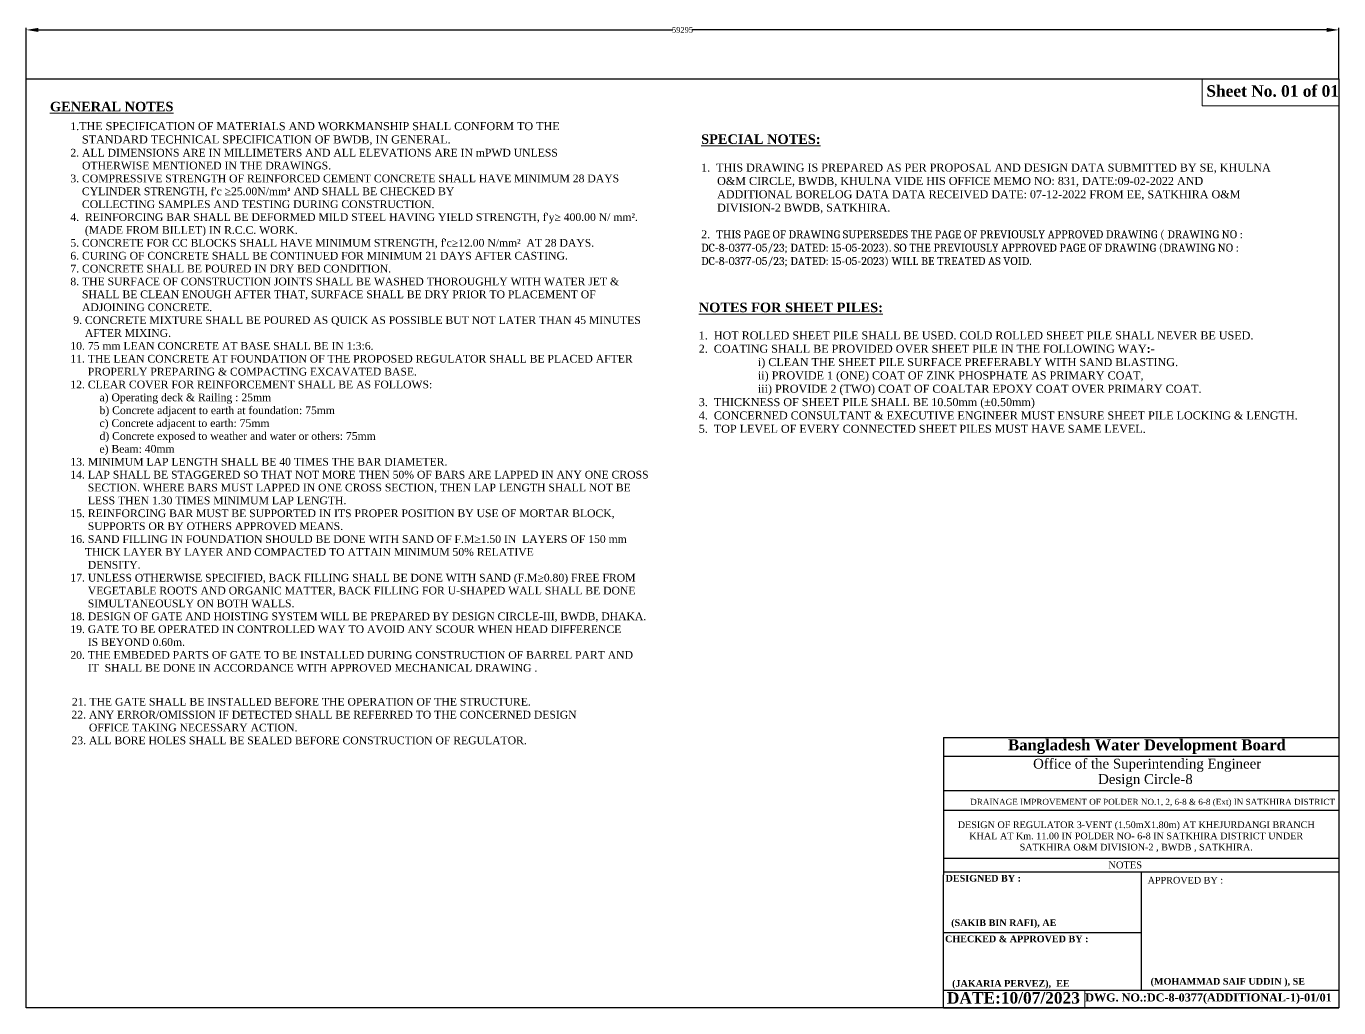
# Model space of a CAD drawing. Extents: x -119161 to 3778985, y -718511 to -30958.
# Drawn here: x 2720800 to 2780095, y -710186 to -665876 of the extents above; entities that cross this region are included whole.
import ezdxf

# ---------------------------------------------------------------- set-up
doc = ezdxf.new("R2010")
doc.units = 0
doc.header["$MEASUREMENT"] = 0
doc.layers.get('0').update_dxf_attribs({"linetype": 'CONTINUOUS'})
doc.layers.get('DEFPOINTS').update_dxf_attribs({"linetype": 'CONTINUOUS'})
doc.layers.add('Left Bank Profile', color=7, linetype='CONTINUOUS', lineweight=25)
doc.layers.add('LINE', color=7, linetype='CONTINUOUS')
doc.styles.add('Arial-200', font='arial.ttf')
doc.styles.add('Arial-25', font='arial.ttf')
doc.styles.get("Standard").update_dxf_attribs({"font": 'times.ttf', "height": 250})
doc.dimstyles.new('3', dxfattribs={"dimtxt": 225, "dimasz": 350, "dimexe": 100, "dimexo": 25, "dimgap": 9, "dimtad": 0, "dimdec": 0, "dimzin": 0, "dimdsep": 46, "dimtxsty": 'Standard', "dimcen": 0, "dimclrt": 256, "dimadec": 0, "dimazin": 0, "dimtfac": 1, "dimtdec": 0, "dimtofl": 0, "dimtmove": 2, "dimatfit": 3, "dimfxl": 1, "dimtolj": 1, "dimtzin": 0, "dimarcsym": 0})

# ---------------------------------------------------------------- blocks, each defined once
blk = doc.blocks.new('*D293')
at = {"layer": 'DEFPOINTS', "color": 0, "lineweight": -2}
for p in [(2720800, -666040), (2720800, -668256), (2780095, -668256)]:
    blk.add_point(p, dxfattribs=at)
at = {"layer": 'LINE', "color": 0, "lineweight": -2}
for p, q in [((2720800, -668231), (2720800, -665940)), ((2721350, -666040), (2750007, -666040)), ((2779545, -666040), (2750888, -666040)), ((2780095, -668231), (2780095, -665940))]:
    blk.add_line(p, q, dxfattribs=at)
for points in [[(2721350, -665948), (2721350, -666132), (2720800, -666040)], [(2779545, -665948), (2779545, -666132), (2780095, -666040)]]:
    blk.add_solid(points, dxfattribs=at)
at = {"layer": 'LINE', "insert": (2750447, -666040), "char_height": 250, "attachment_point": 5}
blk.add_mtext('\\A1;59295', dxfattribs=at)

msp = doc.modelspace()

# ---------------------------------------------------------------- linework, layer by layer
at = {"layer": 'Left Bank Profile'}
msp.add_lwpolyline([(2762237.1, -710185.8), (2780095, -710185.8)], dxfattribs=at)
msp.add_lwpolyline([(2762237.1, -710185.8), (2780095, -710185.8)], dxfattribs=at)
at = {"layer": 'LINE'}
for p, q in [((2762237.1, -697980.7), (2780095, -697980.7)), ((2762237.1, -697980.7), (2762237.1, -704192.9)), ((2762237.1, -698827.4), (2780095, -698827.4)), ((2762237.1, -700373.8), (2780095, -700373.8)), ((2762237.1, -701270.6), (2780095, -701270.6)), ((2762237.1, -703437.5), (2780095, -703437.5)), ((2762237.1, -704050.9), (2780095, -704050.9)), ((2762237.1, -710185.8), (2762237.1, -704192.9)), ((2771166, -704050.9), (2771166, -709393.3)), ((2762237.1, -706786.2), (2771166, -706786.2)), ((2762237.1, -709393.3), (2780095, -709393.3)), ((2765587.7, -709393.3), (2780095, -709393.3)), ((2765587.7, -709393.3), (2780095, -709393.3)), ((2765587.7, -709393.3), (2780095, -709393.3))]:
    msp.add_line(p, q, dxfattribs=at)
at = {"layer": 'LINE', "lineweight": 9}
msp.add_line((2780095, -697980.7), (2780095, -710185.8), dxfattribs=at)
at = {"layer": 'LINE', "color": 7, "lineweight": 9}
for p, q in [((2768619.6, -709393.3), (2768619.6, -710185.8)), ((2780095, -710185.8), (2762831.3, -710185.8)), ((2776410.9, -710185.8), (2777618.3, -710185.8))]:
    msp.add_line(p, q, dxfattribs=at)
at = {"layer": 'LINE'}
msp.add_lwpolyline([(2780095, -710185.8), (2720799.9, -710185.8), (2720799.9, -668255.7), (2780095, -668255.7)], close=True, dxfattribs=at)
at = {"layer": 'LINE', "lineweight": 9}
msp.add_lwpolyline([(2780095, -668255.7), (2773926.4, -668255.7), (2773926.4, -669465.7), (2780095, -669465.7)], close=True, dxfattribs=at)

# ---------------------------------------------------------------- texts
at = {"color": 0, "linetype": 'ByBlock', "lineweight": -2, "insert": (2769688.2, -703898.6), "char_height": 311.978, "width": 16819.965, "attachment_point": 7, "style": 'Arial-200'}
msp.add_mtext('{\\fTimes New Roman|b0|i0|c0|p18;\\C7;NOTES}', dxfattribs=at)
at = {"layer": 'LINE', "color": 7, "lineweight": 9}
msp.add_text('APPROVED BY :', height=302.878, dxfattribs=at).set_placement((2771463, -704580.4))
for s, insert, char_height, width, attachment_point in [('{\\fTimes New Roman|b1|i0|c0|p18;Sheet No. 01 of 01}', (2774112.3, -668537), 519.497, 18660.15, 1), ('{\\fTimes New Roman|b1|i0|c0|p18;Bangladesh Water Development Board}', (2765157.8, -698069), 497.518, 17870.688, 1), ('{\\fTimes New Roman|b0|i0|c0|p18;Office of the Superintending Engineer}', (2766285.4, -698943.9), 445.231, 15992.551, 1), ('{\\fTimes New Roman|b0|i0|c0|p18;Design Circle-8}', (2769222.3, -699640.1), 445.231, 15992.551, 1), ('{\\fTimes New Roman Greek|b0|i0|c0|p18;\\C256;DRAINAGE IMPROVEMENT OF POLDER NO.1, 2, 6-8 & 6-8 (Ext) IN SATKHIRA DISTRICT }', (2771686.3, -701114.1), 272.5904, 16910.059, 8), ('{\\fTimes New Roman Greek|b0|i0|c0|p18;\\C256;DESIGN OF REGULATOR 3-VENT (1.50mX1.80m) AT KHEJURDANGI BRANCH KHAL AT Km. 11.00 IN POLDER NO- 6-8 IN SATKHIRA DISTRICT UNDER SATKHIRA O&M DIVISION-2 , BWDB , SATKHIRA.}', (2770944.8, -703156.5), 302.8782, 16855.78, 8)]:
    msp.add_mtext(s, dxfattribs=dict(at, insert=insert, char_height=char_height, width=width, attachment_point=attachment_point))
at = {"layer": 'LINE', "color": 7, "lineweight": 9, "char_height": 361.4625, "attachment_point": 1, "style": 'Arial-25'}
for s, insert, width in [("{\\fTimes New Roman|b1|i0|c0|p18;\\H1.19x;\\L\\C0;GENERAL NOTES\\H1.258x; \\P\\fTimes New Roman|b0|i0|c0|p18;\\H0.2222x;  \\P\\H2.9x;\\l\\C7;       1.\\A1;\\H1.037x;THE SPECIFICATION OF MATERIALS AND WORKMANSHIP SHALL CONFORM TO THE\\P^ISTANDARD TECHNICAL SPECIFICATION OF BWDB, IN GENERAL.\\A0;\\H0.9646x;\\P       2. ALL DIMENSIONS ARE IN MILLIMETERS AND ALL ELEVATIONS ARE IN mPWD UNLESS \\P           OTHERWISE MENTIONED IN THE DRAWINGS.\\P\\C0;       3. COMPRESSIVE STRENGTH OF REINFORCED CEMENT CONCRETE SHALL HAVE MINIMUM 28 DAYS \\P^ICYLINDER STRENGTH, f'c ≥25.00N/mm\\fISOCPEUR|b0|i0|c0|p34;²\\fTimes New Roman|b0|i0|c0|p18; AND SHALL BE CHECKED BY \\P^ICOLLECTING SAMPLES AND TESTING DURING CONSTRUCTION. \\P       4.  REINFORCING BAR SHALL BE DEFORMED MILD STEEL HAVING YIELD STRENGTH, f'y≥ 400.00 N/ mm². \\P^I (MADE FROM BILLET) IN R.C.C. WORK.\\P       5. CONCRETE FOR CC BLOCKS SHALL HAVE MINIMUM STRENGTH, f'c≥12.00 N/mm²  AT 28 DAYS.\\P       6. CURING OF CONCRETE SHALL BE CONTINUED FOR MINIMUM 21 DAYS AFTER CASTING.\\P       7. CONCRETE SHALL BE POURED IN DRY BED CONDITION.\\P       8. THE SURFACE OF CONSTRUCTION JOINTS SHALL BE WASHED THOROUGHLY WITH WATER JET & \\P^ISHALL BE CLEAN ENOUGH AFTER THAT, SURFACE SHALL BE DRY PRIOR TO PLACEMENT OF \\P^IADJOINING CONCRETE.\\P        9. CONCRETE MIXTURE SHALL BE POURED AS QUICK AS POSSIBLE BUT NOT LATER THAN 45 MINUTES \\P^I AFTER MIXING.\\P       10. 75 mm LEAN CONCRETE AT BASE SHALL BE IN 1:3:6.\\P       11. THE LEAN CONCRETE AT FOUNDATION OF THE PROPOSED REGULATOR SHALL BE PLACED AFTER \\P^I  PROPERLY PREPARING & COMPACTING EXCAVATED BASE.\\P       12. CLEAR COVER FOR REINFORCEMENT SHALL BE AS FOLLOWS:\\P\\pt5050;                 a) Operating deck & Railing : 25mm\\P                 b) Concrete adjacent to earth at foundation: 75mm\\P                 c) Concrete adjacent to earth: 75mm \\P                 d) Concrete exposed to weather and water or others: 75mm\\P\\ptz;^I      e) Beam: 40mm\\P       13. MINIMUM LAP LENGTH SHALL BE 40 TIMES THE BAR DIAMETER.\\P       14. LAP SHALL BE STAGGERED SO THAT NOT MORE THEN 50% OF BARS ARE LAPPED IN ANY ONE CROSS\\P^I  SECTION. WHERE BARS MUST LAPPED IN ONE CROSS SECTION, THEN LAP LENGTH SHALL NOT BE\\P             LESS THEN 1.30 TIMES MINIMUM LAP LENGTH.\\P       15. REINFORCING BAR MUST BE SUPPORTED IN ITS PROPER POSITION BY USE OF MORTAR BLOCK,\\P^I  SUPPORTS OR BY OTHERS APPROVED MEANS.\\P       16. SAND FILLING IN FOUNDATION SHOULD BE DONE WITH SAND OF F.M≥1.50 IN  LAYERS OF 150 mm \\P^I THICK LAYER BY LAYER AND COMPACTED TO ATTAIN MINIMUM 50% RELATIVE \\P^I  DENSITY.\\P       17. UNLESS OTHERWISE SPECIFIED, BACK FILLING SHALL BE DONE WITH SAND (F.M≥0.80) FREE FROM\\P^I  VEGETABLE ROOTS AND ORGANIC MATTER, BACK FILLING FOR U-SHAPED WALL SHALL BE DONE \\P   ^I  SIMULTANEOUSLY ON BOTH WALLS.\\P       18. DESIGN OF GATE AND HOISTING SYSTEM WILL BE PREPARED BY DESIGN CIRCLE-III, BWDB, DHAKA.\\P       19. GATE TO BE OPERATED IN CONTROLLED WAY TO AVOID ANY SCOUR WHEN HEAD DIFFERENCE\\P^I  IS BEYOND 0.60m. \\P       20. THE EMBEDED PARTS OF GATE TO BE INSTALLED DURING CONSTRUCTION OF BARREL PART AND \\P      ^I  IT  SHALL BE DONE IN ACCORDANCE WITH APPROVED MECHANICAL DRAWING .\\P\\P^I\\P\\C7;\\P\\fArial|b0|i0|c0|p34;\\C0; }", (2721870.7, -669285.7), 26638.523), ('\\A1;{\\fTimes New Roman|b1|i0|c0|p18;\\H1.19x;\\LSPECIAL NOTES:\\H0.8403x;\\l^J}\\P\\pi-723,l723,t361.4,723;{\\fTimes New Roman|b0|i0|c0|p18;1.  \\C1;THIS DRAWING IS PREPARED AS PER PROPOSAL AND DESIGN DATA SUBMITTED BY SE, KHULNA O&M CIRCLE, BWDB, KHULNA VIDE HIS OFFICE MEMO NO: 831, DATE:09-02-2022 AND ADDITIONAL BORELOG DATA DATA RECEIVED DATE: 07-12-2022 FROM EE, SATKHIRA O&M DIVISION-2 BWDB, SATKHIRA.\\P\\pi0,l0,tz;\\C7;\\P2.  \\A0;\\fCambria|b0|i0|c0|p18;\\C256;THIS PAGE OF DRAWING SUPERSEDES THE PAGE OF PREVIOUSLY APPROVED DRAWING ( DRAWING NO :       DC-8-0377-05/23; DATED: 15-05-2023). SO THE PREVIOUSLY APPROVED PAGE OF DRAWING (DRAWING NO : DC-8-0377-05/23; DATED: 15-05-2023) WILL BE TREATED AS VOID.}', (2751288.4, -670756.2), 25933.011), ('{\\fTimes New Roman|b1|i0|c0|p18;\\H1.19x;\\L\\C0;NOTES FOR SHEET PILES: \\fTimes New Roman|b0|i0|c0|p18;\\P\\H0.2796x; \\H2.9x;\\l\\P\\H1.036x;1.  HOT ROLLED SHEET PILE SHALL BE USED. COLD ROLLED SHEET PILE SHALL NEVER BE USED.\\P2.  COATING SHALL BE PROVIDED OVER SHEET PILE IN THE FOLLOWING WAY\\fTimes New Roman|b1|i0|c0|p18;:\\fTimes New Roman|b0|i0|c0|p18;-\\P^I         i) CLEAN THE SHEET PILE SURFACE PREFERABLY WITH SAND BLASTING.\\P^I         ii) PROVIDE 1 (ONE) COAT OF ZINK PHOSPHATE AS PRIMARY COAT,\\P^I         iii) PROVIDE 2 (TWO) COAT OF COALTAR EPOXY COAT OVER PRIMARY COAT. \\P3.  THICKNESS OF SHEET PILE SHALL BE 10.50mm (\\fTimes New Roman|b1|i0|c0|p18;\\C7;±\\fTimes New Roman|b0|i0|c0|p18;\\C0;0.50mm) \\P4.  CONCERNED CONSULTANT & EXECUTIVE ENGINEER MUST ENSURE SHEET PILE LOCKING & LENGTH.\\P5.  TOP LEVEL OF EVERY CONNECTED SHEET PILES MUST HAVE SAME LEVEL.\\P\\H0.9649x;\\P^I\\P\\C7;\\P\\fArial|b0|i0|c0|p34;\\C0; }', (2751181.1, -678353), 26638.523), ('{\\H0.9647x;\\C0;\\P\\P      \\fTimes New Roman|b0|i0|c0|p18;21. THE GATE SHALL BE INSTALLED BEFORE THE OPERATION OF THE STRUCTURE.\\P      22. ANY ERROR/OMISSION IF DETECTED SHALL BE REFERRED TO THE CONCERNED DESIGN \\P            OFFICE TAKING NECESSARY ACTION.  \\P      23. ALL BORE HOLES SHALL BE SEALED BEFORE CONSTRUCTION OF REGULATOR.\\fArial|b0|i0|c0|p34;\\P      \\P^I\\P\\C7;\\P\\C0; }', (2722051.6, -695035.9), 26638.523)]:
    msp.add_mtext(s, dxfattribs=dict(at, insert=insert, width=width))
at = {"layer": 'LINE', "color": 7, "lineweight": 9, "attachment_point": 1}
for s, insert, char_height in [('{\\fTimes New Roman|b1|i0|c0|p18;DESIGNED BY :}', (2762332.8, -704189.5), 302.878), ('{\\fTimes New Roman|b1|i0|c0|p18;\\C0;(SAKIB BIN RAFI), AE}', (2762586.7, -706194), 302.878), ('{\\fTimes New Roman|b1|i0|c0|p18;CHECKED & APPROVED BY :}', (2762307.9, -706926.7), 302.878), ('{\\fTimes New Roman|b1|i0|c0|p18;\\C0;(JAKARIA PERVEZ),  EE  }', (2762626.5, -708937), 302.878), ('{\\fTimes New Roman|b1|i0|c0|p18;\\C0;(MOHAMMAD SAIF UDDIN ), SE}', (2771595, -708843.3), 302.878), ('{\\fTimes New Roman|b1|i0|c0|p18;DATE:10/07/2023}', (2762390.5, -709481.7), 518.96), (' {\\fTimes New Roman|b1|i0|c0|p18;\\H0.6997x;DWG. NO.:DC-8-0377(ADDITIONAL-1)-01/01}', (2768446.1, -709540.5), 518.96)]:
    msp.add_mtext(s, dxfattribs=dict(at, insert=insert, char_height=char_height))

# ---------------------------------------------------------------- dimensions: what is measured, and where the dimension line sits
at = {"layer": 'LINE'}
dim = msp.add_linear_dim(base=(2720799.9, -666040), p1=(2780095, -668255.7), p2=(2720799.9, -668255.7), angle=180, dimstyle='3', override={"dimtxt": 450, "dimasz": 550, "dimgap": 0, "dimclrd": 0, "dimclre": 0}, dxfattribs=at)
dim.commit()
dim.dimension.update_dxf_attribs({"geometry": '*D293', "text_midpoint": (2750447.4, -666040)})

doc.saveas('drawing.dxf')
